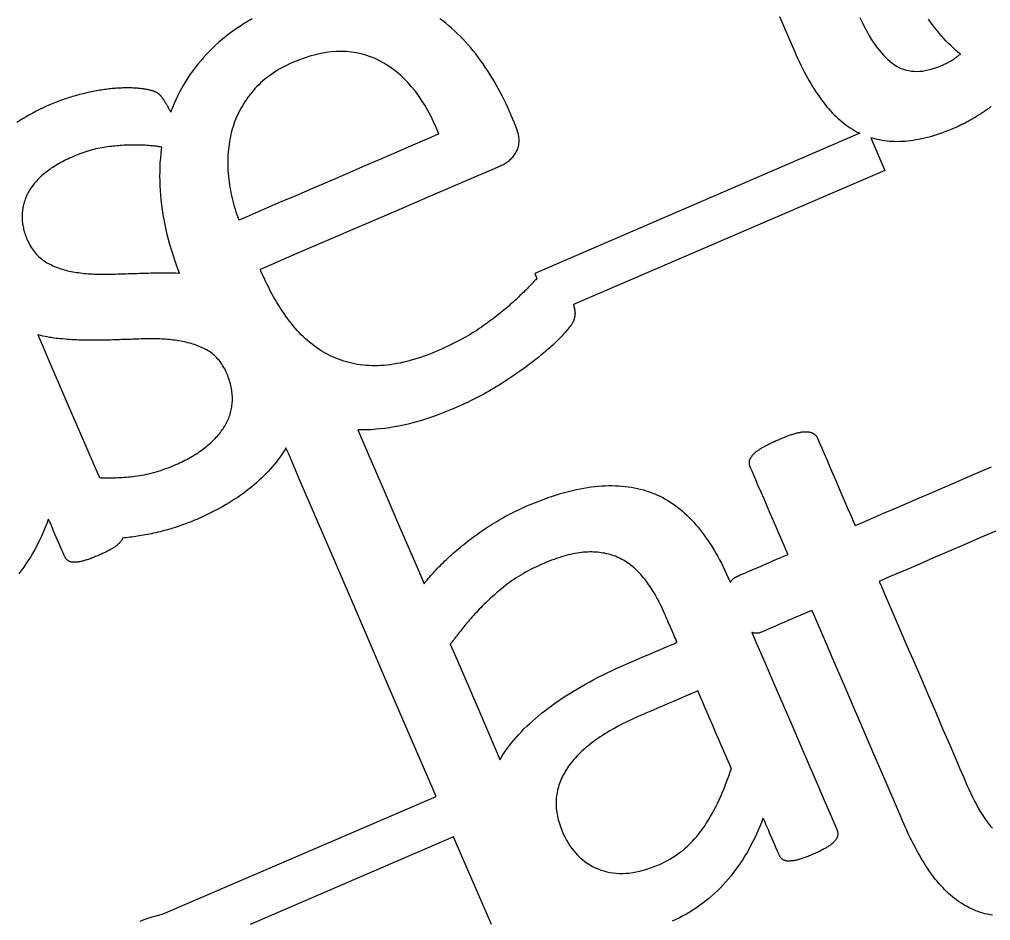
# Model space of a CAD drawing. Header units: millimetres. Extents: x 47 to 159, y 49 to 299.
# Drawn here: x 106.71 to 119.08, y 228.12 to 239.6 of the extents above; entities that cross this region are included whole.
import ezdxf

# ---------------------------------------------------------------- set-up
doc = ezdxf.new("R2010")
doc.units = ezdxf.units.MM

# ---------------------------------------------------------------- blocks, each defined once
blk = doc.blocks.new('angel 01')
for points in [[(-6.272, 190.833), (-6.204, 190.675), (-6.149, 190.549), (-6.111, 190.459), (-6.091, 190.413), (-6.078, 190.383), (-6.058, 190.339), (-6.038, 190.295), (-6.018, 190.252), (-5.998, 190.211), (-5.977, 190.17), (-5.957, 190.129), (-5.936, 190.09), (-5.915, 190.052), (-5.893, 190.014), (-5.872, 189.978), (-5.85, 189.942), (-5.829, 189.907), (-5.807, 189.873), (-5.785, 189.84), (-5.762, 189.808), (-5.74, 189.776), (-5.717, 189.746), (-5.694, 189.716), (-5.671, 189.688), (-5.648, 189.66), (-5.624, 189.633), (-5.6, 189.607), (-5.575, 189.582), (-5.551, 189.557), (-5.526, 189.534), (-5.501, 189.511), (-5.475, 189.49), (-5.449, 189.469), (-5.423, 189.45), (-5.397, 189.431), (-5.37, 189.413), (-5.343, 189.396), (-5.316, 189.38), (-5.289, 189.364), (-5.261, 189.35), (-5.25, 189.345), (-9.39, 187.561), (-9.362, 187.496), (-9.367, 187.491), (-9.378, 187.48), (-9.389, 187.469), (-9.4, 187.457), (-9.411, 187.445), (-9.423, 187.432), (-9.435, 187.419), (-9.447, 187.406), (-9.46, 187.393), (-9.474, 187.38), (-9.487, 187.366), (-9.501, 187.352), (-9.516, 187.337), (-9.531, 187.323), (-9.546, 187.308), (-9.562, 187.293), (-9.578, 187.277), (-9.594, 187.262), (-9.611, 187.246), (-9.628, 187.23), (-9.646, 187.213), (-9.664, 187.196), (-9.682, 187.18), (-9.701, 187.163), (-9.721, 187.145), (-9.741, 187.128), (-9.761, 187.111), (-9.782, 187.094), (-9.803, 187.076), (-9.825, 187.058), (-9.848, 187.041), (-9.87, 187.023), (-9.894, 187.005), (-9.917, 186.987), (-9.942, 186.969), (-9.966, 186.95), (-9.992, 186.932), (-10.017, 186.913), (-10.043, 186.895), (-10.07, 186.876), (-10.097, 186.857), (-10.125, 186.839), (-10.154, 186.821), (-10.183, 186.802), (-10.212, 186.784), (-10.243, 186.766), (-10.273, 186.749), (-10.305, 186.731), (-10.337, 186.714), (-10.37, 186.696), (-10.403, 186.679), (-10.437, 186.662), (-10.471, 186.645), (-10.507, 186.629), (-10.542, 186.612), (-10.579, 186.596), (-10.616, 186.579), (-10.659, 186.561), (-10.706, 186.542), (-10.753, 186.523), (-10.799, 186.507), (-10.844, 186.491), (-10.889, 186.476), (-10.933, 186.462), (-10.977, 186.45), (-11.021, 186.438), (-11.063, 186.428), (-11.106, 186.419), (-11.148, 186.411), (-11.189, 186.404), (-11.23, 186.398), (-11.271, 186.393), (-11.31, 186.389), (-11.35, 186.387), (-11.389, 186.385), (-11.427, 186.385), (-11.465, 186.385), (-11.503, 186.387), (-11.54, 186.389), (-11.577, 186.393), (-11.613, 186.397), (-11.649, 186.402), (-11.685, 186.409), (-11.72, 186.416), (-11.755, 186.424), (-11.789, 186.433), (-11.823, 186.443), (-11.857, 186.454), (-11.89, 186.466), (-11.923, 186.479), (-11.955, 186.493), (-11.987, 186.508), (-12.018, 186.524), (-12.049, 186.54), (-12.08, 186.558), (-12.11, 186.576), (-12.14, 186.595), (-12.17, 186.615), (-12.199, 186.636), (-12.227, 186.658), (-12.255, 186.681), (-12.283, 186.704), (-12.31, 186.728), (-12.337, 186.753), (-12.364, 186.779), (-12.39, 186.806), (-12.416, 186.834), (-12.441, 186.862), (-12.466, 186.891), (-12.49, 186.921), (-12.514, 186.952), (-12.538, 186.984), (-12.561, 187.017), (-12.584, 187.05), (-12.607, 187.083), (-12.629, 187.118), (-12.652, 187.153), (-12.674, 187.189), (-12.695, 187.226), (-12.717, 187.263), (-12.738, 187.301), (-12.759, 187.34), (-12.779, 187.379), (-12.799, 187.42), (-12.819, 187.46), (-12.839, 187.502), (-12.859, 187.544), (-12.878, 187.587), (-12.884, 187.615), (-12.833, 187.636), (-12.734, 187.679), (-12.592, 187.74), (-12.415, 187.817), (-12.208, 187.906), (-11.978, 188.005), (-11.732, 188.111), (-11.476, 188.221), (-11.217, 188.333), (-10.962, 188.443), (-10.716, 188.549), (-10.487, 188.647), (-10.281, 188.736), (-10.104, 188.812), (-9.963, 188.873), (-9.865, 188.915), (-9.816, 188.936), (-9.803, 188.942), (-9.789, 188.949), (-9.775, 188.956), (-9.762, 188.964), (-9.749, 188.972), (-9.736, 188.981), (-9.724, 188.99), (-9.713, 189), (-9.701, 189.01), (-9.69, 189.02), (-9.68, 189.031), (-9.67, 189.043), (-9.66, 189.054), (-9.651, 189.067), (-9.642, 189.08), (-9.634, 189.093), (-9.626, 189.107), (-9.618, 189.121), (-9.611, 189.136), (-9.605, 189.151), (-9.6, 189.166), (-9.596, 189.182), (-9.593, 189.199), (-9.591, 189.216), (-9.59, 189.233), (-9.589, 189.251), (-9.59, 189.27), (-9.592, 189.288), (-9.594, 189.308), (-9.598, 189.327), (-9.602, 189.348), (-9.608, 189.368), (-9.614, 189.389), (-9.622, 189.411), (-9.63, 189.433), (-9.639, 189.456), (-9.64, 189.457), (-9.642, 189.461), (-9.644, 189.467), (-9.648, 189.476), (-9.652, 189.486), (-9.657, 189.497), (-9.662, 189.509), (-9.668, 189.522), (-9.674, 189.535), (-9.679, 189.548), (-9.685, 189.56), (-9.69, 189.572), (-9.694, 189.583), (-9.699, 189.593), (-9.702, 189.601), (-9.705, 189.607), (-9.706, 189.61), (-9.711, 189.621), (-9.733, 189.672), (-9.756, 189.722), (-9.78, 189.772), (-9.804, 189.821), (-9.829, 189.869), (-9.855, 189.916), (-9.881, 189.963), (-9.907, 190.01), (-9.935, 190.055), (-9.962, 190.1), (-9.991, 190.144), (-10.02, 190.188), (-10.049, 190.231), (-10.08, 190.273), (-10.11, 190.315), (-10.142, 190.356), (-10.174, 190.396), (-10.206, 190.435), (-10.239, 190.474), (-10.273, 190.512), (-10.307, 190.548), (-10.342, 190.584), (-10.377, 190.618), (-10.413, 190.652), (-10.449, 190.684), (-10.486, 190.716), (-10.524, 190.746), (-10.562, 190.776), (-10.6, 190.804)], [(-12.988, 190.803), (-13.04, 190.773), (-13.09, 190.743), (-13.14, 190.711), (-13.188, 190.679), (-13.235, 190.646), (-13.281, 190.612), (-13.326, 190.578), (-13.37, 190.542), (-13.413, 190.505), (-13.455, 190.468), (-13.495, 190.43), (-13.535, 190.391), (-13.573, 190.351), (-13.61, 190.31), (-13.646, 190.269), (-13.681, 190.227), (-13.715, 190.184), (-13.747, 190.141), (-13.778, 190.097), (-13.808, 190.053), (-13.837, 190.008), (-13.865, 189.962), (-13.891, 189.915), (-13.917, 189.868), (-13.941, 189.82), (-13.963, 189.772), (-13.985, 189.723), (-14.006, 189.673), (-14.025, 189.622), (-14.028, 189.614), (-14.028, 189.614), (-14.032, 189.622), (-14.035, 189.631), (-14.039, 189.638), (-14.043, 189.646), (-14.047, 189.654), (-14.051, 189.661), (-14.054, 189.668), (-14.058, 189.675), (-14.062, 189.682), (-14.066, 189.688), (-14.069, 189.695), (-14.073, 189.701), (-14.076, 189.707), (-14.08, 189.713), (-14.084, 189.719), (-14.087, 189.724), (-14.09, 189.73), (-14.094, 189.735), (-14.097, 189.741), (-14.101, 189.746), (-14.104, 189.751), (-14.107, 189.756), (-14.11, 189.761), (-14.113, 189.766), (-14.116, 189.77), (-14.119, 189.775), (-14.122, 189.779), (-14.125, 189.784), (-14.128, 189.788), (-14.131, 189.792), (-14.134, 189.796), (-14.136, 189.8), (-14.139, 189.804), (-14.142, 189.807), (-14.145, 189.811), (-14.148, 189.815), (-14.151, 189.818), (-14.154, 189.822), (-14.157, 189.825), (-14.16, 189.828), (-14.163, 189.832), (-14.167, 189.835), (-14.17, 189.838), (-14.173, 189.841), (-14.176, 189.844), (-14.18, 189.846), (-14.183, 189.849), (-14.187, 189.852), (-14.19, 189.855), (-14.194, 189.857), (-14.198, 189.86), (-14.203, 189.862), (-14.207, 189.865), (-14.212, 189.867), (-14.217, 189.869), (-14.222, 189.872), (-14.228, 189.874), (-14.234, 189.876), (-14.24, 189.879), (-14.246, 189.881), (-14.253, 189.883), (-14.26, 189.885), (-14.267, 189.888), (-14.274, 189.89), (-14.282, 189.892), (-14.29, 189.894), (-14.298, 189.896), (-14.307, 189.898), (-14.315, 189.9), (-14.325, 189.901), (-14.334, 189.903), (-14.344, 189.905), (-14.355, 189.906), (-14.365, 189.908), (-14.376, 189.91), (-14.388, 189.911), (-14.4, 189.912), (-14.412, 189.914), (-14.424, 189.915), (-14.437, 189.916), (-14.45, 189.918), (-14.464, 189.919), (-14.478, 189.92), (-14.492, 189.921), (-14.507, 189.922), (-14.522, 189.923), (-14.537, 189.923), (-14.552, 189.923), (-14.568, 189.924), (-14.583, 189.924), (-14.6, 189.924), (-14.616, 189.923), (-14.633, 189.923), (-14.65, 189.922), (-14.667, 189.922), (-14.684, 189.921), (-14.702, 189.92), (-14.72, 189.918), (-14.738, 189.917), (-14.756, 189.915), (-14.775, 189.914), (-14.794, 189.912), (-14.813, 189.91), (-14.832, 189.907), (-14.852, 189.905), (-14.872, 189.902), (-14.892, 189.899), (-14.912, 189.896), (-14.932, 189.893), (-14.952, 189.889), (-14.973, 189.886), (-14.994, 189.882), (-15.015, 189.878), (-15.036, 189.873), (-15.057, 189.869), (-15.079, 189.864), (-15.101, 189.859), (-15.123, 189.854), (-15.145, 189.849), (-15.167, 189.844), (-15.189, 189.838), (-15.212, 189.832), (-15.234, 189.826), (-15.256, 189.82), (-15.278, 189.814), (-15.3, 189.807), (-15.322, 189.8), (-15.344, 189.793), (-15.365, 189.786), (-15.387, 189.779), (-15.408, 189.771), (-15.43, 189.763), (-15.451, 189.755), (-15.472, 189.747), (-15.494, 189.739), (-15.515, 189.73), (-15.536, 189.722), (-15.561, 189.711), (-15.608, 189.69), (-15.654, 189.669), (-15.699, 189.647), (-15.743, 189.625), (-15.786, 189.603), (-15.828, 189.58), (-15.869, 189.556), (-15.909, 189.533), (-15.948, 189.508), (-15.987, 189.484)], [(-3.517, 184.277), (-3.718, 184.191), (-3.92, 184.104), (-4.119, 184.018), (-4.31, 183.936), (-4.488, 183.859), (-4.647, 183.791), (-4.783, 183.732), (-4.891, 183.686), (-4.964, 183.654), (-4.999, 183.639), (-4.997, 183.627), (-4.974, 183.573), (-4.933, 183.479), (-4.878, 183.351), (-4.811, 183.195), (-4.733, 183.015), (-4.648, 182.817), (-4.557, 182.607), (-4.464, 182.39), (-4.37, 182.171), (-4.277, 181.957), (-4.189, 181.753), (-4.108, 181.563), (-4.035, 181.394), (-3.973, 181.251), (-3.925, 181.14), (-3.893, 181.065), (-3.879, 181.033), (-3.86, 180.989), (-3.836, 180.937), (-3.812, 180.888), (-3.788, 180.84), (-3.764, 180.794), (-3.739, 180.75), (-3.714, 180.707), (-3.689, 180.667), (-3.664, 180.628), (-3.638, 180.592), (-3.612, 180.557), (-3.586, 180.524), (-3.56, 180.493)], [(-3.559, 179.385), (-3.59, 179.391), (-3.62, 179.397), (-3.65, 179.405), (-3.68, 179.413), (-3.71, 179.422), (-3.74, 179.432), (-3.769, 179.443), (-3.797, 179.454), (-3.826, 179.467), (-3.854, 179.481), (-3.882, 179.495), (-3.909, 179.51), (-3.936, 179.526), (-3.963, 179.543), (-3.99, 179.561), (-4.016, 179.58), (-4.042, 179.6), (-4.068, 179.621), (-4.094, 179.642), (-4.119, 179.664), (-4.144, 179.688), (-4.168, 179.712), (-4.193, 179.737), (-4.217, 179.763), (-4.24, 179.79), (-4.264, 179.818), (-4.287, 179.846), (-4.31, 179.876), (-4.333, 179.906), (-4.355, 179.938), (-4.377, 179.97), (-4.4, 180.003), (-4.421, 180.037), (-4.443, 180.072), (-4.465, 180.107), (-4.486, 180.144), (-4.507, 180.181), (-4.528, 180.22), (-4.549, 180.259), (-4.57, 180.299), (-4.59, 180.34), (-4.61, 180.381), (-4.631, 180.424), (-4.65, 180.468), (-4.67, 180.512), (-4.684, 180.543), (-4.703, 180.587), (-4.74, 180.674), (-4.794, 180.799), (-4.861, 180.955), (-4.94, 181.137), (-5.027, 181.34), (-5.121, 181.557), (-5.218, 181.783), (-5.317, 182.012), (-5.414, 182.238), (-5.508, 182.456), (-5.596, 182.66), (-5.675, 182.843), (-5.743, 183.001), (-5.797, 183.128), (-5.836, 183.217), (-5.856, 183.264), (-5.86, 183.268), (-5.872, 183.263), (-5.894, 183.254), (-5.925, 183.24), (-5.963, 183.224), (-6.008, 183.205), (-6.057, 183.184), (-6.109, 183.161), (-6.163, 183.138), (-6.218, 183.114), (-6.272, 183.091), (-6.324, 183.068), (-6.372, 183.048), (-6.415, 183.029), (-6.452, 183.013), (-6.482, 183), (-6.502, 182.992), (-6.511, 182.988), (-6.518, 182.985), (-6.527, 182.982), (-6.536, 182.979), (-6.544, 182.978), (-6.553, 182.976), (-6.562, 182.976), (-6.571, 182.976), (-6.58, 182.976), (-6.589, 182.977), (-6.598, 182.979), (-6.607, 182.982), (-6.616, 182.985), (-6.624, 182.988), (-6.559, 182.837), (-6.454, 182.594), (-6.344, 182.338), (-6.23, 182.074), (-6.116, 181.81), (-6.005, 181.552), (-5.899, 181.307), (-5.802, 181.081), (-5.716, 180.881), (-5.644, 180.714), (-5.589, 180.587), (-5.554, 180.505), (-5.542, 180.477), (-5.539, 180.47), (-5.536, 180.463), (-5.534, 180.456), (-5.533, 180.45), (-5.531, 180.443), (-5.53, 180.436), (-5.529, 180.43), (-5.529, 180.424), (-5.529, 180.417), (-5.529, 180.411), (-5.53, 180.405), (-5.531, 180.399), (-5.532, 180.393), (-5.534, 180.387), (-5.536, 180.381), (-5.538, 180.376), (-5.541, 180.37), (-5.544, 180.365), (-5.547, 180.359), (-5.55, 180.354), (-5.554, 180.348), (-5.558, 180.343), (-5.563, 180.337), (-5.567, 180.332), (-5.572, 180.326), (-5.577, 180.321), (-5.582, 180.316), (-5.587, 180.31), (-5.593, 180.305), (-5.599, 180.3), (-5.605, 180.294), (-5.612, 180.289), (-5.618, 180.284), (-5.625, 180.278), (-5.632, 180.273), (-5.64, 180.268), (-5.647, 180.263), (-5.656, 180.257), (-5.664, 180.252), (-5.674, 180.246), (-5.683, 180.24), (-5.693, 180.235), (-5.704, 180.229), (-5.715, 180.223), (-5.727, 180.217), (-5.739, 180.211), (-5.751, 180.205), (-5.764, 180.198), (-5.777, 180.192), (-5.791, 180.186), (-5.805, 180.179), (-5.82, 180.172), (-5.835, 180.166), (-5.851, 180.159), (-5.866, 180.153), (-5.88, 180.147), (-5.894, 180.141), (-5.908, 180.135), (-5.922, 180.13), (-5.935, 180.125), (-5.948, 180.12), (-5.961, 180.116), (-5.974, 180.111), (-5.986, 180.107), (-5.997, 180.104), (-6.009, 180.1), (-6.02, 180.097), (-6.031, 180.094), (-6.042, 180.091), (-6.052, 180.088), (-6.062, 180.086), (-6.072, 180.084), (-6.081, 180.082), (-6.091, 180.08), (-6.1, 180.079), (-6.108, 180.077), (-6.117, 180.076), (-6.125, 180.076), (-6.133, 180.075), (-6.141, 180.075), (-6.149, 180.075), (-6.156, 180.075), (-6.163, 180.075), (-6.17, 180.075), (-6.177, 180.076), (-6.183, 180.077), (-6.19, 180.078), (-6.196, 180.08), (-6.201, 180.081), (-6.207, 180.083), (-6.212, 180.085), (-6.218, 180.088), (-6.223, 180.09), (-6.228, 180.093), (-6.232, 180.097), (-6.237, 180.1), (-6.242, 180.104), (-6.246, 180.108), (-6.25, 180.113), (-6.254, 180.118), (-6.258, 180.123), (-6.262, 180.128), (-6.266, 180.134), (-6.269, 180.14), (-6.273, 180.146), (-6.276, 180.152), (-6.279, 180.159), (-6.281, 180.164), (-6.286, 180.176), (-6.294, 180.194), (-6.305, 180.219), (-6.318, 180.249), (-6.332, 180.282), (-6.348, 180.319), (-6.364, 180.357), (-6.381, 180.396), (-6.398, 180.435), (-6.414, 180.473), (-6.43, 180.509), (-6.444, 180.542), (-6.456, 180.571), (-6.467, 180.595), (-6.474, 180.613), (-6.479, 180.623), (-6.483, 180.618), (-6.502, 180.567), (-6.522, 180.517), (-6.543, 180.467), (-6.565, 180.418), (-6.587, 180.37), (-6.61, 180.323), (-6.635, 180.276), (-6.66, 180.23), (-6.685, 180.185), (-6.712, 180.141), (-6.739, 180.097), (-6.768, 180.054), (-6.797, 180.011), (-6.827, 179.97), (-6.858, 179.929), (-6.889, 179.889), (-6.922, 179.849), (-6.955, 179.811), (-6.989, 179.773), (-7.024, 179.736), (-7.059, 179.701), (-7.096, 179.666), (-7.133, 179.633), (-7.171, 179.6), (-7.21, 179.568), (-7.249, 179.538), (-7.289, 179.508), (-7.33, 179.48), (-7.372, 179.452), (-7.414, 179.426), (-7.458, 179.4), (-7.502, 179.376), (-7.547, 179.353), (-7.592, 179.33), (-7.639, 179.309)], [(-9.943, 179.266), (-10.108, 179.651), (-10.305, 180.107), (-10.425, 180.385), (-13.015, 179.269)], [(-5.249, 190.82), (-5.225, 190.77), (-5.201, 190.721), (-5.177, 190.675), (-5.152, 190.63), (-5.128, 190.587), (-5.102, 190.546), (-5.077, 190.507), (-5.051, 190.47), (-5.026, 190.435), (-4.999, 190.401), (-4.973, 190.37), (-4.946, 190.34), (-4.919, 190.312), (-4.892, 190.286), (-4.865, 190.262), (-4.837, 190.24), (-4.809, 190.22), (-4.78, 190.202), (-4.751, 190.185), (-4.721, 190.172), (-4.69, 190.16), (-4.658, 190.15), (-4.625, 190.143), (-4.592, 190.138), (-4.558, 190.135), (-4.523, 190.134), (-4.488, 190.135), (-4.451, 190.138), (-4.414, 190.144), (-4.377, 190.152), (-4.338, 190.162), (-4.299, 190.174), (-4.259, 190.188), (-4.218, 190.204), (-4.2, 190.212), (-4.187, 190.218), (-4.174, 190.224), (-4.161, 190.23), (-4.149, 190.236), (-4.137, 190.242), (-4.125, 190.248), (-4.113, 190.255), (-4.102, 190.261), (-4.09, 190.267), (-4.079, 190.274), (-4.069, 190.281), (-4.058, 190.287), (-4.048, 190.294), (-4.037, 190.301), (-4.028, 190.308), (-4.018, 190.315), (-4.008, 190.322), (-3.999, 190.329), (-3.99, 190.336), (-3.981, 190.343), (-3.972, 190.35), (-3.968, 190.354), (-3.998, 190.379), (-4.03, 190.406), (-4.061, 190.434), (-4.091, 190.462), (-4.121, 190.492), (-4.151, 190.523), (-4.18, 190.554), (-4.209, 190.586), (-4.237, 190.619), (-4.265, 190.653), (-4.292, 190.688), (-4.319, 190.724), (-4.346, 190.76), (-4.372, 190.798)], [(-3.574, 189.686), (-3.585, 189.678), (-3.595, 189.671), (-3.606, 189.663), (-3.617, 189.655), (-3.628, 189.647), (-3.639, 189.64), (-3.65, 189.632), (-3.662, 189.624), (-3.673, 189.616), (-3.685, 189.609), (-3.696, 189.601), (-3.708, 189.593), (-3.72, 189.586), (-3.732, 189.578), (-3.744, 189.571), (-3.756, 189.563), (-3.768, 189.556), (-3.781, 189.548), (-3.793, 189.541), (-3.806, 189.533), (-3.818, 189.526), (-3.831, 189.518), (-3.844, 189.511), (-3.856, 189.504), (-3.869, 189.497), (-3.882, 189.49), (-3.895, 189.483), (-3.908, 189.476), (-3.921, 189.469), (-3.934, 189.463), (-3.947, 189.456), (-3.96, 189.45), (-3.973, 189.443), (-3.986, 189.437), (-3.999, 189.431), (-4.013, 189.425), (-4.026, 189.419), (-4.039, 189.413), (-4.076, 189.398), (-4.117, 189.381), (-4.156, 189.366), (-4.196, 189.351), (-4.235, 189.338), (-4.273, 189.325), (-4.312, 189.313), (-4.349, 189.302), (-4.387, 189.292), (-4.424, 189.282), (-4.461, 189.274), (-4.497, 189.267), (-4.533, 189.26), (-4.568, 189.254), (-4.603, 189.25), (-4.638, 189.246), (-4.672, 189.242), (-4.706, 189.24), (-4.74, 189.239), (-4.773, 189.238), (-4.806, 189.239), (-4.838, 189.24), (-4.87, 189.242), (-4.902, 189.245), (-4.934, 189.249), (-4.965, 189.254), (-4.996, 189.26), (-5.027, 189.266), (-5.057, 189.274), (-5.087, 189.282), (-5.109, 189.288), (-4.93, 188.873), (-8.897, 187.163), (-8.896, 187.161), (-8.895, 187.156), (-8.894, 187.151), (-8.892, 187.146), (-8.891, 187.14), (-8.89, 187.135), (-8.888, 187.13), (-8.887, 187.125), (-8.886, 187.12), (-8.885, 187.116), (-8.884, 187.111), (-8.883, 187.106), (-8.882, 187.101), (-8.881, 187.097), (-8.88, 187.092), (-8.88, 187.087), (-8.879, 187.082), (-8.879, 187.078), (-8.878, 187.073), (-8.878, 187.069), (-8.878, 187.064), (-8.877, 187.059), (-8.877, 187.055), (-8.877, 187.05), (-8.877, 187.046), (-8.878, 187.041), (-8.878, 187.037), (-8.878, 187.033), (-8.879, 187.028), (-8.879, 187.024), (-8.88, 187.019), (-8.881, 187.015), (-8.881, 187.011), (-8.882, 187.006), (-8.883, 187.002), (-8.884, 186.997), (-8.885, 186.993), (-8.886, 186.988), (-8.887, 186.984), (-8.889, 186.979), (-8.89, 186.975), (-8.891, 186.97), (-8.893, 186.966), (-8.894, 186.961), (-8.896, 186.957), (-8.897, 186.952), (-8.899, 186.948), (-8.901, 186.943), (-8.904, 186.938), (-8.907, 186.932), (-8.911, 186.926), (-8.915, 186.919), (-8.92, 186.911), (-8.926, 186.903), (-8.932, 186.895), (-8.939, 186.886), (-8.946, 186.877), (-8.954, 186.867), (-8.963, 186.856), (-8.972, 186.845), (-8.982, 186.833), (-8.992, 186.821), (-9.003, 186.809), (-9.015, 186.795), (-9.027, 186.782), (-9.04, 186.767), (-9.053, 186.753), (-9.067, 186.739), (-9.081, 186.724), (-9.096, 186.709), (-9.112, 186.694), (-9.128, 186.678), (-9.144, 186.663), (-9.161, 186.647), (-9.179, 186.631), (-9.197, 186.614), (-9.216, 186.598), (-9.235, 186.581), (-9.255, 186.565), (-9.275, 186.547), (-9.296, 186.53), (-9.317, 186.513), (-9.339, 186.495), (-9.361, 186.477), (-9.384, 186.459), (-9.407, 186.441), (-9.431, 186.423), (-9.455, 186.405), (-9.48, 186.386), (-9.505, 186.368), (-9.531, 186.349), (-9.557, 186.33), (-9.584, 186.311), (-9.611, 186.293), (-9.638, 186.273), (-9.666, 186.254), (-9.695, 186.235), (-9.724, 186.216), (-9.753, 186.196), (-9.783, 186.176), (-9.814, 186.157), (-9.845, 186.137), (-9.876, 186.118), (-9.907, 186.099), (-9.94, 186.08), (-9.972, 186.061), (-10.005, 186.043), (-10.038, 186.024), (-10.071, 186.006), (-10.105, 185.988), (-10.139, 185.97), (-10.174, 185.953), (-10.209, 185.936), (-10.245, 185.918), (-10.28, 185.902), (-10.316, 185.885), (-10.353, 185.868), (-10.39, 185.852), (-10.44, 185.831), (-10.504, 185.804), (-10.568, 185.779), (-10.632, 185.755), (-10.694, 185.733), (-10.757, 185.712), (-10.819, 185.692), (-10.88, 185.674), (-10.941, 185.658), (-11.002, 185.642), (-11.062, 185.628), (-11.122, 185.616), (-11.181, 185.605), (-11.24, 185.595), (-11.298, 185.587), (-11.356, 185.58), (-11.413, 185.575), (-11.47, 185.57), (-11.526, 185.568), (-11.582, 185.566), (-11.638, 185.567), (-11.642, 185.567), (-11.502, 185.242), (-11.32, 184.82), (-11.111, 184.334), (-10.88, 183.799), (-10.798, 183.608), (-10.79, 183.619), (-10.776, 183.637), (-10.761, 183.655), (-10.746, 183.674), (-10.73, 183.692), (-10.714, 183.711), (-10.698, 183.73), (-10.681, 183.748), (-10.664, 183.767), (-10.646, 183.786), (-10.628, 183.805), (-10.61, 183.823), (-10.592, 183.842), (-10.573, 183.861), (-10.553, 183.88), (-10.534, 183.899), (-10.514, 183.918), (-10.493, 183.938), (-10.473, 183.957), (-10.451, 183.976), (-10.43, 183.995), (-10.408, 184.014), (-10.386, 184.033), (-10.363, 184.052), (-10.341, 184.071), (-10.317, 184.09), (-10.294, 184.109), (-10.27, 184.128), (-10.246, 184.147), (-10.221, 184.166), (-10.197, 184.184), (-10.171, 184.203), (-10.146, 184.222), (-10.12, 184.24), (-10.094, 184.259), (-10.068, 184.277), (-10.041, 184.296), (-10.014, 184.314), (-9.986, 184.332), (-9.959, 184.35), (-9.931, 184.367), (-9.903, 184.385), (-9.875, 184.402), (-9.847, 184.418), (-9.818, 184.435), (-9.79, 184.451), (-9.761, 184.467), (-9.732, 184.482), (-9.703, 184.497), (-9.674, 184.512), (-9.645, 184.527), (-9.615, 184.541), (-9.585, 184.555), (-9.555, 184.569), (-9.525, 184.583), (-9.491, 184.598), (-9.435, 184.621), (-9.379, 184.644), (-9.325, 184.665), (-9.27, 184.685), (-9.217, 184.704), (-9.164, 184.722), (-9.112, 184.739), (-9.06, 184.755), (-9.009, 184.769), (-8.959, 184.783), (-8.909, 184.795), (-8.86, 184.806), (-8.812, 184.816), (-8.764, 184.825), (-8.717, 184.833), (-8.671, 184.84), (-8.625, 184.845), (-8.579, 184.85), (-8.535, 184.853), (-8.491, 184.855), (-8.447, 184.857), (-8.404, 184.857), (-8.362, 184.856), (-8.32, 184.854), (-8.279, 184.852), (-8.238, 184.848), (-8.198, 184.843), (-8.158, 184.837), (-8.119, 184.83), (-8.081, 184.822), (-8.043, 184.813), (-8.005, 184.803), (-7.969, 184.792), (-7.932, 184.78), (-7.897, 184.766), (-7.862, 184.752), (-7.827, 184.737), (-7.793, 184.721), (-7.759, 184.704), (-7.726, 184.685), (-7.693, 184.666), (-7.661, 184.646), (-7.629, 184.625), (-7.597, 184.603), (-7.567, 184.58), (-7.536, 184.556), (-7.506, 184.53), (-7.476, 184.504), (-7.447, 184.477), (-7.419, 184.449), (-7.391, 184.42), (-7.363, 184.39), (-7.336, 184.359), (-7.309, 184.327), (-7.282, 184.294), (-7.256, 184.26), (-7.23, 184.225), (-7.205, 184.189), (-7.18, 184.152), (-7.155, 184.114), (-7.13, 184.076), (-7.106, 184.036), (-7.082, 183.995), (-7.059, 183.954), (-7.035, 183.911), (-7.012, 183.868), (-6.99, 183.823), (-6.968, 183.778), (-6.946, 183.731), (-6.924, 183.684), (-6.903, 183.636), (-6.897, 183.622), (-6.897, 183.623), (-6.895, 183.627), (-6.893, 183.631), (-6.891, 183.636), (-6.888, 183.64), (-6.886, 183.644), (-6.883, 183.647), (-6.88, 183.651), (-6.877, 183.655), (-6.874, 183.658), (-6.871, 183.662), (-6.867, 183.665), (-6.864, 183.668), (-6.861, 183.671), (-6.857, 183.674), (-6.853, 183.677), (-6.85, 183.68), (-6.846, 183.683), (-6.842, 183.685), (-6.838, 183.688), (-6.834, 183.691), (-6.829, 183.693), (-6.825, 183.695), (-6.82, 183.697), (-6.816, 183.7), (-6.812, 183.701), (-6.801, 183.706), (-6.78, 183.715), (-6.75, 183.728), (-6.713, 183.744), (-6.669, 183.763), (-6.621, 183.783), (-6.569, 183.806), (-6.516, 183.829), (-6.461, 183.852), (-6.408, 183.875), (-6.356, 183.898), (-6.308, 183.919), (-6.264, 183.937), (-6.227, 183.953), (-6.197, 183.966), (-6.176, 183.975), (-6.166, 183.98), (-6.166, 183.984), (-6.175, 184.005), (-6.191, 184.043), (-6.214, 184.096), (-6.243, 184.161), (-6.275, 184.237), (-6.311, 184.321), (-6.35, 184.41), (-6.389, 184.502), (-6.429, 184.595), (-6.469, 184.687), (-6.507, 184.775), (-6.542, 184.856), (-6.573, 184.929), (-6.6, 184.992), (-6.621, 185.041), (-6.636, 185.074), (-6.643, 185.09), (-6.644, 185.094), (-6.646, 185.098), (-6.647, 185.102), (-6.649, 185.106), (-6.65, 185.11), (-6.651, 185.114), (-6.652, 185.119), (-6.653, 185.123), (-6.654, 185.127), (-6.654, 185.131), (-6.655, 185.136), (-6.655, 185.14), (-6.655, 185.144), (-6.655, 185.148), (-6.655, 185.153), (-6.655, 185.157), (-6.654, 185.161), (-6.654, 185.166), (-6.653, 185.17), (-6.653, 185.174), (-6.652, 185.179), (-6.65, 185.183), (-6.649, 185.188), (-6.647, 185.192), (-6.645, 185.197), (-6.643, 185.202), (-6.641, 185.206), (-6.638, 185.211), (-6.636, 185.216), (-6.633, 185.22), (-6.629, 185.225), (-6.626, 185.23), (-6.622, 185.235), (-6.619, 185.24), (-6.615, 185.245), (-6.61, 185.25), (-6.606, 185.255), (-6.601, 185.26), (-6.596, 185.265), (-6.591, 185.27), (-6.585, 185.275), (-6.579, 185.28), (-6.573, 185.285), (-6.567, 185.29), (-6.561, 185.295), (-6.554, 185.3), (-6.547, 185.305), (-6.54, 185.31), (-6.532, 185.315), (-6.525, 185.321), (-6.517, 185.326), (-6.508, 185.331), (-6.5, 185.336), (-6.491, 185.341), (-6.482, 185.346), (-6.473, 185.352), (-6.464, 185.357), (-6.454, 185.362), (-6.444, 185.368), (-6.433, 185.373), (-6.423, 185.379), (-6.412, 185.384), (-6.4, 185.39), (-6.389, 185.395), (-6.377, 185.401), (-6.365, 185.407), (-6.352, 185.412), (-6.34, 185.418), (-6.327, 185.424), (-6.313, 185.43), (-6.3, 185.436), (-6.286, 185.442), (-6.271, 185.448), (-6.257, 185.454), (-6.244, 185.46), (-6.23, 185.465), (-6.217, 185.471), (-6.204, 185.476), (-6.191, 185.481), (-6.179, 185.486), (-6.166, 185.49), (-6.154, 185.495), (-6.143, 185.499), (-6.131, 185.503), (-6.12, 185.507), (-6.109, 185.51), (-6.099, 185.514), (-6.088, 185.517), (-6.078, 185.52), (-6.068, 185.523), (-6.059, 185.526), (-6.049, 185.528), (-6.04, 185.53), (-6.031, 185.532), (-6.022, 185.534), (-6.013, 185.536), (-6.005, 185.538), (-5.997, 185.539), (-5.988, 185.541), (-5.981, 185.542), (-5.973, 185.543), (-5.965, 185.543), (-5.958, 185.544), (-5.951, 185.544), (-5.944, 185.544), (-5.937, 185.544), (-5.931, 185.544), (-5.924, 185.544), (-5.918, 185.543), (-5.912, 185.543), (-5.906, 185.542), (-5.9, 185.541), (-5.895, 185.54), (-5.889, 185.539), (-5.884, 185.538), (-5.879, 185.537), (-5.873, 185.535), (-5.869, 185.534), (-5.864, 185.532), (-5.859, 185.53), (-5.855, 185.528), (-5.85, 185.526), (-5.846, 185.524), (-5.842, 185.522), (-5.838, 185.52), (-5.834, 185.517), (-5.83, 185.514), (-5.827, 185.512), (-5.823, 185.509), (-5.82, 185.506), (-5.817, 185.503), (-5.814, 185.5), (-5.811, 185.497), (-5.808, 185.494), (-5.805, 185.491), (-5.802, 185.487), (-5.8, 185.484), (-5.797, 185.48), (-5.795, 185.477), (-5.793, 185.473), (-5.791, 185.469), (-5.789, 185.465), (-5.787, 185.461), (-5.784, 185.454), (-5.774, 185.43), (-5.756, 185.39), (-5.732, 185.334), (-5.703, 185.267), (-5.67, 185.19), (-5.634, 185.105), (-5.595, 185.015), (-5.555, 184.923), (-5.515, 184.83), (-5.476, 184.739), (-5.438, 184.652), (-5.404, 184.571), (-5.373, 184.5), (-5.347, 184.439), (-5.327, 184.393), (-5.313, 184.362), (-5.308, 184.349), (-5.287, 184.358), (-5.216, 184.389), (-5.1, 184.439), (-4.946, 184.505), (-4.76, 184.585), (-4.548, 184.677), (-4.317, 184.776), (-4.073, 184.881), (-3.822, 184.99), (-3.57, 185.098)], [(-14.415, 179.31), (-14.364, 179.329), (-14.313, 179.347), (-14.263, 179.363), (-14.214, 179.377), (-14.165, 179.391), (-14.124, 179.401), (-10.646, 180.899), (-10.764, 181.172), (-11.014, 181.751), (-11.268, 182.341), (-11.52, 182.926), (-11.763, 183.491), (-11.992, 184.022), (-12.198, 184.501), (-12.377, 184.915), (-12.52, 185.249), (-12.559, 185.338), (-12.57, 185.319), (-12.591, 185.287), (-12.612, 185.255), (-12.634, 185.223), (-12.657, 185.192), (-12.68, 185.161), (-12.705, 185.13), (-12.73, 185.1), (-12.756, 185.07), (-12.783, 185.04), (-12.811, 185.011), (-12.84, 184.982), (-12.869, 184.953), (-12.899, 184.925), (-12.931, 184.897), (-12.963, 184.869), (-12.995, 184.842), (-13.029, 184.815), (-13.063, 184.789), (-13.098, 184.763), (-13.134, 184.737), (-13.17, 184.712), (-13.207, 184.687), (-13.245, 184.663), (-13.283, 184.639), (-13.322, 184.615), (-13.362, 184.592), (-13.402, 184.57), (-13.443, 184.548), (-13.485, 184.526), (-13.528, 184.505), (-13.571, 184.484), (-13.615, 184.464), (-13.659, 184.444), (-13.697, 184.427), (-13.724, 184.416), (-13.752, 184.404), (-13.78, 184.393), (-13.808, 184.382), (-13.835, 184.372), (-13.863, 184.362), (-13.89, 184.352), (-13.918, 184.342), (-13.945, 184.333), (-13.973, 184.324), (-14, 184.315), (-14.028, 184.307), (-14.055, 184.299), (-14.082, 184.291), (-14.11, 184.284), (-14.137, 184.277), (-14.164, 184.27), (-14.191, 184.263), (-14.218, 184.257), (-14.245, 184.251), (-14.271, 184.245), (-14.297, 184.24), (-14.323, 184.235), (-14.349, 184.23), (-14.374, 184.225), (-14.399, 184.221), (-14.424, 184.217), (-14.449, 184.213), (-14.474, 184.209), (-14.498, 184.205), (-14.522, 184.202), (-14.546, 184.199), (-14.569, 184.197), (-14.593, 184.194), (-14.616, 184.192), (-14.639, 184.19), (-14.639, 184.19), (-14.64, 184.187), (-14.642, 184.182), (-14.645, 184.176), (-14.648, 184.171), (-14.651, 184.165), (-14.655, 184.16), (-14.659, 184.154), (-14.663, 184.149), (-14.667, 184.143), (-14.672, 184.138), (-14.676, 184.132), (-14.681, 184.127), (-14.686, 184.122), (-14.692, 184.116), (-14.698, 184.111), (-14.704, 184.106), (-14.71, 184.1), (-14.716, 184.095), (-14.723, 184.09), (-14.73, 184.084), (-14.737, 184.079), (-14.744, 184.074), (-14.752, 184.069), (-14.76, 184.063), (-14.769, 184.058), (-14.778, 184.052), (-14.788, 184.046), (-14.798, 184.041), (-14.808, 184.035), (-14.82, 184.029), (-14.831, 184.023), (-14.843, 184.017), (-14.855, 184.011), (-14.868, 184.004), (-14.882, 183.998), (-14.896, 183.992), (-14.91, 183.985), (-14.925, 183.978), (-14.94, 183.972), (-14.955, 183.965), (-14.97, 183.959), (-14.985, 183.953), (-14.999, 183.947), (-15.013, 183.941), (-15.027, 183.936), (-15.04, 183.931), (-15.053, 183.926), (-15.066, 183.922), (-15.078, 183.917), (-15.09, 183.913), (-15.102, 183.91), (-15.114, 183.906), (-15.125, 183.903), (-15.136, 183.9), (-15.146, 183.897), (-15.157, 183.894), (-15.167, 183.892), (-15.176, 183.89), (-15.186, 183.888), (-15.195, 183.886), (-15.204, 183.885), (-15.213, 183.883), (-15.222, 183.882), (-15.23, 183.882), (-15.238, 183.881), (-15.246, 183.881), (-15.253, 183.881), (-15.261, 183.881), (-15.268, 183.881), (-15.275, 183.881), (-15.282, 183.882), (-15.288, 183.883), (-15.294, 183.884), (-15.3, 183.886), (-15.306, 183.887), (-15.311, 183.889), (-15.317, 183.891), (-15.322, 183.894), (-15.327, 183.896), (-15.332, 183.899), (-15.337, 183.903), (-15.342, 183.906), (-15.346, 183.91), (-15.35, 183.914), (-15.355, 183.919), (-15.359, 183.924), (-15.363, 183.929), (-15.367, 183.934), (-15.37, 183.94), (-15.374, 183.946), (-15.377, 183.952), (-15.38, 183.958), (-15.383, 183.965), (-15.385, 183.97), (-15.39, 183.982), (-15.399, 184.001), (-15.409, 184.025), (-15.422, 184.055), (-15.436, 184.088), (-15.452, 184.125), (-15.469, 184.163), (-15.485, 184.202), (-15.502, 184.241), (-15.519, 184.279), (-15.534, 184.315), (-15.548, 184.348), (-15.561, 184.377), (-15.571, 184.401), (-15.579, 184.419), (-15.583, 184.43), (-15.588, 184.424), (-15.607, 184.373), (-15.627, 184.323), (-15.648, 184.273), (-15.669, 184.224), (-15.692, 184.176), (-15.715, 184.129), (-15.739, 184.082), (-15.764, 184.036), (-15.79, 183.991), (-15.816, 183.947), (-15.844, 183.903), (-15.872, 183.86), (-15.901, 183.817), (-15.931, 183.776), (-15.962, 183.735)]]:
    blk.add_lwpolyline(points)
for points in [[(-10.611, 189.339), (-10.644, 189.417), (-10.678, 189.493), (-10.714, 189.566), (-10.752, 189.635), (-10.79, 189.702), (-10.831, 189.766), (-10.872, 189.826), (-10.915, 189.884), (-10.96, 189.939), (-11.006, 189.991), (-11.053, 190.039), (-11.102, 190.085), (-11.152, 190.128), (-11.204, 190.167), (-11.257, 190.204), (-11.311, 190.238), (-11.367, 190.268), (-11.424, 190.296), (-11.482, 190.319), (-11.541, 190.34), (-11.602, 190.356), (-11.663, 190.37), (-11.724, 190.379), (-11.787, 190.385), (-11.851, 190.387), (-11.916, 190.386), (-11.982, 190.382), (-12.049, 190.373), (-12.117, 190.361), (-12.185, 190.346), (-12.255, 190.327), (-12.326, 190.304), (-12.398, 190.278), (-12.47, 190.248), (-12.507, 190.232), (-12.543, 190.215), (-12.579, 190.197), (-12.613, 190.179), (-12.646, 190.16), (-12.679, 190.141), (-12.711, 190.121), (-12.741, 190.1), (-12.771, 190.079), (-12.8, 190.057), (-12.828, 190.035), (-12.855, 190.012), (-12.882, 189.988), (-12.907, 189.964), (-12.931, 189.94), (-12.955, 189.914), (-12.977, 189.888), (-12.999, 189.862), (-13.02, 189.835), (-13.041, 189.808), (-13.06, 189.781), (-13.079, 189.753), (-13.097, 189.726), (-13.114, 189.697), (-13.13, 189.669), (-13.146, 189.64), (-13.161, 189.611), (-13.175, 189.581), (-13.188, 189.552), (-13.201, 189.522), (-13.213, 189.491), (-13.224, 189.461), (-13.234, 189.43), (-13.243, 189.398), (-13.252, 189.367), (-13.26, 189.335), (-13.267, 189.303), (-13.274, 189.271), (-13.28, 189.238), (-13.285, 189.206), (-13.289, 189.173), (-13.293, 189.14), (-13.296, 189.106), (-13.299, 189.073), (-13.301, 189.039), (-13.302, 189.005), (-13.302, 188.97), (-13.301, 188.936), (-13.3, 188.901), (-13.299, 188.866), (-13.296, 188.831), (-13.293, 188.796), (-13.289, 188.76), (-13.285, 188.725), (-13.28, 188.69), (-13.274, 188.655), (-13.268, 188.62), (-13.261, 188.585), (-13.254, 188.551), (-13.246, 188.516), (-13.237, 188.481), (-13.228, 188.447), (-13.218, 188.412), (-13.207, 188.378), (-13.196, 188.343), (-13.185, 188.309), (-13.172, 188.275), (-13.159, 188.241), (-13.134, 188.252), (-13.062, 188.283), (-12.949, 188.331), (-12.802, 188.394), (-12.628, 188.47), (-12.431, 188.554), (-12.219, 188.646), (-11.997, 188.741), (-11.773, 188.838), (-11.551, 188.934), (-11.339, 189.025), (-11.142, 189.11), (-10.968, 189.185), (-10.821, 189.248), (-10.708, 189.297), (-10.636, 189.328)], [(-14.139, 189.169), (-14.147, 189.17), (-14.16, 189.172), (-14.173, 189.174), (-14.186, 189.176), (-14.2, 189.178), (-14.214, 189.18), (-14.228, 189.181), (-14.243, 189.183), (-14.258, 189.184), (-14.273, 189.186), (-14.289, 189.187), (-14.305, 189.188), (-14.321, 189.19), (-14.338, 189.191), (-14.355, 189.192), (-14.372, 189.193), (-14.39, 189.193), (-14.408, 189.194), (-14.426, 189.195), (-14.445, 189.195), (-14.464, 189.196), (-14.483, 189.196), (-14.503, 189.196), (-14.523, 189.195), (-14.543, 189.195), (-14.564, 189.194), (-14.584, 189.194), (-14.606, 189.193), (-14.627, 189.192), (-14.649, 189.19), (-14.67, 189.189), (-14.693, 189.187), (-14.715, 189.185), (-14.738, 189.183), (-14.761, 189.181), (-14.784, 189.179), (-14.808, 189.176), (-14.832, 189.173), (-14.856, 189.17), (-14.88, 189.166), (-14.905, 189.162), (-14.93, 189.157), (-14.955, 189.152), (-14.98, 189.146), (-15.005, 189.14), (-15.03, 189.133), (-15.056, 189.126), (-15.082, 189.118), (-15.108, 189.11), (-15.134, 189.101), (-15.16, 189.092), (-15.187, 189.082), (-15.214, 189.072), (-15.241, 189.061), (-15.268, 189.049), (-15.293, 189.038), (-15.317, 189.028), (-15.34, 189.017), (-15.363, 189.006), (-15.386, 188.995), (-15.408, 188.983), (-15.429, 188.972), (-15.45, 188.96), (-15.471, 188.948), (-15.491, 188.936), (-15.511, 188.924), (-15.53, 188.911), (-15.549, 188.899), (-15.567, 188.886), (-15.585, 188.873), (-15.603, 188.86), (-15.62, 188.847), (-15.636, 188.834), (-15.652, 188.82), (-15.668, 188.806), (-15.683, 188.793), (-15.698, 188.779), (-15.712, 188.765), (-15.725, 188.751), (-15.739, 188.737), (-15.751, 188.723), (-15.763, 188.708), (-15.775, 188.694), (-15.786, 188.679), (-15.797, 188.665), (-15.807, 188.65), (-15.817, 188.635), (-15.826, 188.62), (-15.835, 188.605), (-15.843, 188.59), (-15.851, 188.575), (-15.859, 188.56), (-15.866, 188.544), (-15.872, 188.529), (-15.878, 188.513), (-15.884, 188.498), (-15.889, 188.482), (-15.894, 188.466), (-15.899, 188.45), (-15.903, 188.435), (-15.906, 188.419), (-15.91, 188.403), (-15.912, 188.386), (-15.915, 188.37), (-15.917, 188.354), (-15.918, 188.338), (-15.919, 188.321), (-15.92, 188.305), (-15.921, 188.288), (-15.92, 188.272), (-15.92, 188.255), (-15.919, 188.239), (-15.918, 188.222), (-15.916, 188.206), (-15.914, 188.189), (-15.911, 188.173), (-15.909, 188.157), (-15.905, 188.14), (-15.902, 188.124), (-15.898, 188.107), (-15.893, 188.091), (-15.888, 188.075), (-15.883, 188.058), (-15.877, 188.042), (-15.871, 188.026), (-15.865, 188.009), (-15.858, 187.993), (-15.848, 187.97), (-15.837, 187.949), (-15.826, 187.928), (-15.815, 187.908), (-15.803, 187.888), (-15.79, 187.869), (-15.777, 187.851), (-15.764, 187.834), (-15.75, 187.817), (-15.736, 187.801), (-15.721, 187.786), (-15.706, 187.771), (-15.69, 187.757), (-15.674, 187.744), (-15.657, 187.731), (-15.64, 187.719), (-15.623, 187.708), (-15.604, 187.697), (-15.586, 187.687), (-15.567, 187.677), (-15.548, 187.668), (-15.529, 187.659), (-15.509, 187.65), (-15.489, 187.642), (-15.469, 187.634), (-15.449, 187.627), (-15.428, 187.62), (-15.407, 187.613), (-15.385, 187.607), (-15.363, 187.601), (-15.341, 187.595), (-15.319, 187.59), (-15.296, 187.585), (-15.274, 187.581), (-15.25, 187.577), (-15.227, 187.573), (-15.203, 187.57), (-15.179, 187.567), (-15.155, 187.564), (-15.13, 187.561), (-15.106, 187.559), (-15.081, 187.557), (-15.055, 187.555), (-15.03, 187.553), (-15.004, 187.552), (-14.979, 187.551), (-14.952, 187.55), (-14.926, 187.549), (-14.899, 187.549), (-14.873, 187.549), (-14.846, 187.549), (-14.818, 187.55), (-14.791, 187.55), (-14.763, 187.551), (-14.735, 187.552), (-14.707, 187.553), (-14.679, 187.554), (-14.651, 187.555), (-14.623, 187.556), (-14.595, 187.557), (-14.567, 187.558), (-14.538, 187.558), (-14.51, 187.559), (-14.482, 187.56), (-14.453, 187.561), (-14.425, 187.562), (-14.396, 187.563), (-14.367, 187.563), (-14.339, 187.564), (-14.31, 187.565), (-14.281, 187.566), (-14.252, 187.567), (-14.223, 187.567), (-14.194, 187.568), (-14.165, 187.568), (-14.136, 187.568), (-14.107, 187.568), (-14.078, 187.568), (-14.049, 187.568), (-14.02, 187.567), (-13.991, 187.567), (-13.962, 187.566), (-13.932, 187.565), (-13.916, 187.565), (-13.929, 187.599), (-13.953, 187.665), (-13.976, 187.731), (-13.998, 187.797), (-14.018, 187.862), (-14.037, 187.927), (-14.055, 187.991), (-14.071, 188.056), (-14.086, 188.12), (-14.1, 188.183), (-14.112, 188.246), (-14.123, 188.309), (-14.133, 188.372), (-14.141, 188.434), (-14.148, 188.496), (-14.154, 188.557), (-14.159, 188.618), (-14.162, 188.679), (-14.164, 188.739), (-14.165, 188.798), (-14.164, 188.857), (-14.163, 188.915), (-14.16, 188.973), (-14.155, 189.03), (-14.15, 189.086), (-14.143, 189.142)], [(-15.722, 186.779), (-15.663, 186.643), (-15.559, 186.4), (-15.448, 186.144), (-15.335, 185.88), (-15.221, 185.616), (-15.11, 185.358), (-15.004, 185.113), (-14.937, 184.959), (-14.92, 184.958), (-14.897, 184.957), (-14.873, 184.956), (-14.849, 184.956), (-14.825, 184.956), (-14.801, 184.956), (-14.776, 184.956), (-14.751, 184.957), (-14.726, 184.958), (-14.7, 184.959), (-14.674, 184.96), (-14.647, 184.962), (-14.621, 184.963), (-14.593, 184.966), (-14.566, 184.968), (-14.538, 184.97), (-14.51, 184.973), (-14.482, 184.976), (-14.453, 184.98), (-14.424, 184.985), (-14.395, 184.99), (-14.366, 184.995), (-14.336, 185.002), (-14.306, 185.008), (-14.276, 185.016), (-14.246, 185.024), (-14.215, 185.033), (-14.184, 185.042), (-14.153, 185.052), (-14.122, 185.063), (-14.091, 185.074), (-14.059, 185.086), (-14.027, 185.098), (-13.995, 185.111), (-13.963, 185.125), (-13.939, 185.136), (-13.915, 185.146), (-13.892, 185.157), (-13.868, 185.169), (-13.846, 185.18), (-13.824, 185.191), (-13.802, 185.203), (-13.78, 185.215), (-13.759, 185.227), (-13.738, 185.239), (-13.718, 185.252), (-13.698, 185.264), (-13.679, 185.277), (-13.66, 185.29), (-13.641, 185.303), (-13.622, 185.316), (-13.604, 185.33), (-13.587, 185.343), (-13.57, 185.357), (-13.553, 185.371), (-13.536, 185.385), (-13.52, 185.4), (-13.505, 185.414), (-13.49, 185.429), (-13.475, 185.443), (-13.46, 185.458), (-13.447, 185.473), (-13.433, 185.488), (-13.42, 185.504), (-13.407, 185.519), (-13.395, 185.535), (-13.383, 185.55), (-13.372, 185.566), (-13.36, 185.582), (-13.35, 185.599), (-13.34, 185.615), (-13.33, 185.632), (-13.321, 185.648), (-13.312, 185.665), (-13.304, 185.682), (-13.296, 185.699), (-13.289, 185.716), (-13.282, 185.734), (-13.276, 185.751), (-13.27, 185.769), (-13.265, 185.787), (-13.26, 185.805), (-13.256, 185.823), (-13.252, 185.841), (-13.249, 185.86), (-13.247, 185.878), (-13.244, 185.897), (-13.243, 185.916), (-13.242, 185.935), (-13.241, 185.954), (-13.241, 185.974), (-13.242, 185.993), (-13.243, 186.013), (-13.244, 186.032), (-13.247, 186.052), (-13.25, 186.072), (-13.253, 186.092), (-13.257, 186.112), (-13.262, 186.133), (-13.267, 186.153), (-13.273, 186.174), (-13.279, 186.195), (-13.286, 186.216), (-13.294, 186.237), (-13.302, 186.258), (-13.31, 186.279), (-13.32, 186.301), (-13.33, 186.322), (-13.34, 186.343), (-13.351, 186.363), (-13.362, 186.383), (-13.374, 186.401), (-13.386, 186.419), (-13.399, 186.437), (-13.412, 186.454), (-13.426, 186.47), (-13.44, 186.485), (-13.455, 186.5), (-13.47, 186.514), (-13.485, 186.528), (-13.501, 186.54), (-13.518, 186.553), (-13.535, 186.564), (-13.552, 186.575), (-13.57, 186.585), (-13.588, 186.595), (-13.607, 186.604), (-13.626, 186.613), (-13.645, 186.622), (-13.664, 186.63), (-13.684, 186.638), (-13.704, 186.646), (-13.724, 186.653), (-13.745, 186.66), (-13.766, 186.667), (-13.788, 186.673), (-13.809, 186.678), (-13.831, 186.684), (-13.854, 186.689), (-13.876, 186.693), (-13.899, 186.698), (-13.923, 186.702), (-13.946, 186.705), (-13.97, 186.708), (-13.994, 186.711), (-14.018, 186.714), (-14.043, 186.717), (-14.067, 186.719), (-14.092, 186.721), (-14.117, 186.723), (-14.142, 186.724), (-14.168, 186.725), (-14.193, 186.726), (-14.219, 186.727), (-14.245, 186.728), (-14.271, 186.728), (-14.298, 186.728), (-14.324, 186.727), (-14.351, 186.727), (-14.378, 186.726), (-14.405, 186.725), (-14.432, 186.724), (-14.46, 186.723), (-14.487, 186.722), (-14.514, 186.721), (-14.542, 186.72), (-14.57, 186.719), (-14.598, 186.718), (-14.626, 186.717), (-14.654, 186.717), (-14.682, 186.716), (-14.71, 186.715), (-14.739, 186.714), (-14.767, 186.713), (-14.796, 186.712), (-14.824, 186.712), (-14.853, 186.711), (-14.882, 186.71), (-14.911, 186.709), (-14.94, 186.709), (-14.969, 186.709), (-14.998, 186.708), (-15.026, 186.708), (-15.055, 186.709), (-15.084, 186.709), (-15.113, 186.709), (-15.142, 186.71), (-15.171, 186.711), (-15.2, 186.712), (-15.229, 186.713), (-15.258, 186.715), (-15.286, 186.716), (-15.315, 186.718), (-15.344, 186.72), (-15.373, 186.722), (-15.402, 186.725), (-15.431, 186.727), (-15.459, 186.73), (-15.488, 186.733), (-15.516, 186.737), (-15.545, 186.742), (-15.573, 186.746), (-15.601, 186.751), (-15.628, 186.757), (-15.656, 186.763), (-15.684, 186.769), (-15.711, 186.776)], [(-10.466, 182.837), (-10.383, 182.645), (-10.129, 182.055), (-9.88, 181.478), (-9.833, 181.368), (-9.832, 181.369), (-9.81, 181.405), (-9.787, 181.441), (-9.762, 181.478), (-9.737, 181.513), (-9.71, 181.549), (-9.682, 181.584), (-9.653, 181.62), (-9.623, 181.654), (-9.592, 181.689), (-9.56, 181.723), (-9.527, 181.758), (-9.492, 181.792), (-9.456, 181.825), (-9.42, 181.859), (-9.382, 181.892), (-9.343, 181.925), (-9.303, 181.958), (-9.262, 181.99), (-9.22, 182.022), (-9.176, 182.054), (-9.132, 182.086), (-9.087, 182.118), (-9.04, 182.149), (-8.993, 182.18), (-8.945, 182.21), (-8.896, 182.241), (-8.846, 182.271), (-8.795, 182.3), (-8.743, 182.329), (-8.69, 182.359), (-8.636, 182.387), (-8.581, 182.416), (-8.525, 182.444), (-8.469, 182.471), (-8.411, 182.499), (-8.352, 182.526), (-8.293, 182.553), (-8.232, 182.58), (-8.218, 182.586), (-8.203, 182.592), (-8.178, 182.603), (-8.146, 182.617), (-8.106, 182.634), (-8.06, 182.654), (-8.011, 182.675), (-7.959, 182.697), (-7.905, 182.721), (-7.851, 182.744), (-7.798, 182.767), (-7.748, 182.788), (-7.702, 182.808), (-7.661, 182.826), (-7.627, 182.84), (-7.601, 182.852), (-7.584, 182.859), (-7.578, 182.861), (-7.58, 182.865), (-7.584, 182.874), (-7.59, 182.889), (-7.598, 182.908), (-7.608, 182.931), (-7.62, 182.957), (-7.632, 182.985), (-7.645, 183.015), (-7.658, 183.045), (-7.671, 183.076), (-7.684, 183.105), (-7.696, 183.133), (-7.707, 183.159), (-7.716, 183.181), (-7.724, 183.2), (-7.73, 183.214), (-7.734, 183.222), (-7.737, 183.23), (-7.75, 183.26), (-7.764, 183.289), (-7.777, 183.318), (-7.791, 183.346), (-7.805, 183.374), (-7.819, 183.401), (-7.833, 183.428), (-7.848, 183.454), (-7.862, 183.479), (-7.877, 183.504), (-7.892, 183.529), (-7.908, 183.552), (-7.923, 183.576), (-7.939, 183.599), (-7.955, 183.621), (-7.971, 183.643), (-7.987, 183.664), (-8.003, 183.684), (-8.02, 183.704), (-8.037, 183.724), (-8.054, 183.742), (-8.071, 183.761), (-8.089, 183.778), (-8.107, 183.795), (-8.125, 183.811), (-8.143, 183.827), (-8.162, 183.842), (-8.181, 183.856), (-8.2, 183.87), (-8.22, 183.883), (-8.239, 183.895), (-8.259, 183.907), (-8.279, 183.918), (-8.3, 183.929), (-8.32, 183.939), (-8.341, 183.948), (-8.362, 183.957), (-8.384, 183.965), (-8.406, 183.972), (-8.428, 183.979), (-8.45, 183.985), (-8.473, 183.99), (-8.496, 183.995), (-8.519, 183.999), (-8.543, 184.003), (-8.566, 184.006), (-8.59, 184.008), (-8.615, 184.01), (-8.64, 184.011), (-8.664, 184.012), (-8.69, 184.012), (-8.715, 184.011), (-8.741, 184.01), (-8.767, 184.008), (-8.794, 184.005), (-8.821, 184.001), (-8.848, 183.997), (-8.876, 183.992), (-8.904, 183.987), (-8.933, 183.981), (-8.962, 183.974), (-8.991, 183.966), (-9.021, 183.958), (-9.051, 183.949), (-9.081, 183.939), (-9.112, 183.929), (-9.144, 183.918), (-9.175, 183.906), (-9.207, 183.894), (-9.24, 183.881), (-9.273, 183.867), (-9.308, 183.852), (-9.342, 183.836), (-9.377, 183.82), (-9.41, 183.804), (-9.443, 183.787), (-9.475, 183.77), (-9.507, 183.753), (-9.538, 183.735), (-9.568, 183.718), (-9.598, 183.699), (-9.627, 183.681), (-9.656, 183.662), (-9.684, 183.643), (-9.711, 183.624), (-9.738, 183.605), (-9.764, 183.585), (-9.789, 183.564), (-9.814, 183.544), (-9.839, 183.523), (-9.863, 183.503), (-9.886, 183.483), (-9.909, 183.462), (-9.932, 183.442), (-9.954, 183.422), (-9.976, 183.402), (-9.997, 183.381), (-10.018, 183.361), (-10.039, 183.342), (-10.059, 183.322), (-10.078, 183.302), (-10.097, 183.282), (-10.116, 183.263), (-10.134, 183.243), (-10.152, 183.223), (-10.17, 183.204), (-10.187, 183.185), (-10.203, 183.166), (-10.22, 183.147), (-10.236, 183.128), (-10.251, 183.11), (-10.266, 183.092), (-10.281, 183.074), (-10.296, 183.056), (-10.31, 183.039), (-10.324, 183.022), (-10.337, 183.005), (-10.351, 182.988), (-10.363, 182.972), (-10.376, 182.956), (-10.388, 182.941), (-10.4, 182.925), (-10.411, 182.91), (-10.422, 182.895), (-10.433, 182.88), (-10.443, 182.866), (-10.453, 182.853), (-10.463, 182.84)], [(-7.312, 182.244), (-7.319, 182.24), (-7.339, 182.232), (-7.371, 182.218), (-7.412, 182.201), (-7.46, 182.18), (-7.515, 182.156), (-7.575, 182.13), (-7.637, 182.104), (-7.7, 182.076), (-7.763, 182.049), (-7.824, 182.023), (-7.88, 181.999), (-7.931, 181.977), (-7.974, 181.958), (-8.009, 181.943), (-8.032, 181.933), (-8.044, 181.928), (-8.073, 181.916), (-8.112, 181.898), (-8.151, 181.88), (-8.19, 181.862), (-8.227, 181.844), (-8.264, 181.826), (-8.3, 181.807), (-8.335, 181.789), (-8.369, 181.77), (-8.403, 181.751), (-8.435, 181.733), (-8.467, 181.714), (-8.498, 181.694), (-8.528, 181.675), (-8.558, 181.656), (-8.587, 181.636), (-8.615, 181.616), (-8.642, 181.597), (-8.668, 181.577), (-8.694, 181.557), (-8.718, 181.536), (-8.743, 181.516), (-8.766, 181.496), (-8.789, 181.475), (-8.81, 181.454), (-8.831, 181.434), (-8.852, 181.413), (-8.871, 181.391), (-8.89, 181.37), (-8.908, 181.349), (-8.925, 181.327), (-8.942, 181.306), (-8.958, 181.284), (-8.973, 181.262), (-8.987, 181.24), (-9.001, 181.218), (-9.013, 181.196), (-9.026, 181.174), (-9.037, 181.152), (-9.047, 181.129), (-9.057, 181.107), (-9.066, 181.085), (-9.075, 181.062), (-9.082, 181.04), (-9.089, 181.017), (-9.095, 180.995), (-9.101, 180.972), (-9.105, 180.95), (-9.109, 180.927), (-9.112, 180.904), (-9.115, 180.881), (-9.116, 180.858), (-9.117, 180.835), (-9.118, 180.812), (-9.117, 180.789), (-9.116, 180.766), (-9.115, 180.743), (-9.112, 180.719), (-9.109, 180.696), (-9.105, 180.672), (-9.101, 180.648), (-9.096, 180.625), (-9.09, 180.601), (-9.083, 180.577), (-9.076, 180.552), (-9.068, 180.528), (-9.059, 180.504), (-9.05, 180.48), (-9.04, 180.455), (-9.026, 180.422), (-9.007, 180.382), (-8.986, 180.343), (-8.965, 180.306), (-8.942, 180.27), (-8.919, 180.237), (-8.894, 180.205), (-8.868, 180.174), (-8.841, 180.145), (-8.813, 180.118), (-8.783, 180.093), (-8.753, 180.069), (-8.722, 180.047), (-8.689, 180.026), (-8.655, 180.007), (-8.62, 179.99), (-8.584, 179.975), (-8.547, 179.961), (-8.509, 179.949), (-8.471, 179.939), (-8.432, 179.931), (-8.392, 179.924), (-8.352, 179.92), (-8.311, 179.918), (-8.269, 179.918), (-8.227, 179.92), (-8.185, 179.923), (-8.141, 179.929), (-8.097, 179.937), (-8.053, 179.947), (-8.007, 179.958), (-7.962, 179.972), (-7.915, 179.987), (-7.868, 180.005), (-7.82, 180.024), (-7.781, 180.042), (-7.743, 180.06), (-7.706, 180.079), (-7.67, 180.1), (-7.634, 180.121), (-7.6, 180.143), (-7.566, 180.166), (-7.533, 180.191), (-7.501, 180.216), (-7.47, 180.242), (-7.439, 180.269), (-7.41, 180.297), (-7.381, 180.327), (-7.353, 180.357), (-7.326, 180.388), (-7.299, 180.42), (-7.274, 180.454), (-7.249, 180.488), (-7.225, 180.524), (-7.201, 180.56), (-7.177, 180.599), (-7.154, 180.638), (-7.13, 180.679), (-7.108, 180.721), (-7.085, 180.764), (-7.063, 180.809), (-7.041, 180.855), (-7.02, 180.902), (-6.999, 180.951), (-6.978, 181), (-6.958, 181.052), (-6.938, 181.104), (-6.918, 181.158), (-6.899, 181.213), (-6.885, 181.253), (-6.892, 181.268), (-6.906, 181.3), (-6.926, 181.347), (-6.951, 181.405), (-6.981, 181.474), (-7.014, 181.551), (-7.049, 181.633), (-7.086, 181.718), (-7.123, 181.804), (-7.159, 181.888), (-7.194, 181.968), (-7.226, 182.043), (-7.254, 182.109), (-7.278, 182.164), (-7.296, 182.207), (-7.308, 182.234)]]:
    blk.add_lwpolyline(points, close=True)

msp = doc.modelspace()

# ---------------------------------------------------------------- block references
msp.add_blockref('angel 01', (122.661, 48.801))

doc.saveas('drawing.dxf')
